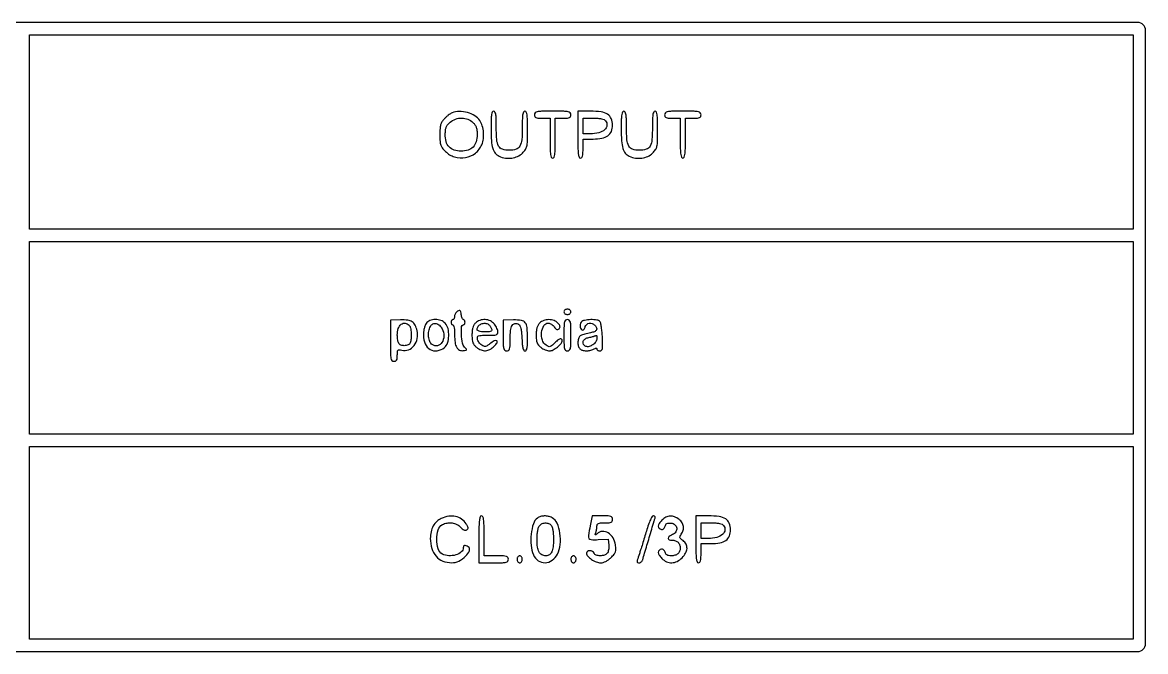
# Model space of a CAD drawing. Header units: millimetres. Extents: x 9982696 to 10277415, y 3207660 to 3335318.
# Drawn here: x 10019727.8 to 10019809.9, y 3333524 to 3333569.9 of the extents above; entities that cross this region are included whole.
import ezdxf

# ---------------------------------------------------------------- set-up
doc = ezdxf.new("R2010")
doc.units = ezdxf.units.MM
doc.header["$LTSCALE"] = 2

msp = doc.modelspace()

# ---------------------------------------------------------------- linework, layer by layer
for points in [[(10019533.689, 3333569.761, 0.198873), (10019533.525, 3333569.364, 0.000038), (10019533.523, 3333546.944, 0.000038), (10019533.525, 3333524.525, 0.198873), (10019533.689, 3333524.128, 0.198911), (10019534.091, 3333523.961, 0.000001), (10019671.731, 3333523.961, 0.000001), (10019809.371, 3333523.961, 0.198911), (10019809.773, 3333524.128, 0.198873), (10019809.937, 3333524.525, 0.000038), (10019809.939, 3333546.944, 0.000038), (10019809.937, 3333569.364, 0.198873), (10019809.773, 3333569.761, 0.198911), (10019809.371, 3333569.927, 0.000001), (10019671.731, 3333569.928, 0.000001), (10019534.091, 3333569.927, 0.198911)], [(10019759.229, 3333563.32, 0.04915), (10019759.109, 3333563.256, 0.018696), (10019758.956, 3333563.146, 0.018303), (10019758.798, 3333563.012, 0.021342), (10019758.658, 3333562.874, 0.045851), (10019758.491, 3333562.658, 0.074426), (10019758.398, 3333562.447, 0.053363), (10019758.353, 3333562.171, 0.013785), (10019758.34, 3333561.72, 0.013407), (10019758.353, 3333561.239, 0.066453), (10019758.403, 3333560.973, 0.085882), (10019758.516, 3333560.763, 0.030926), (10019758.741, 3333560.508, 0.123024), (10019759.419, 3333560.101, 0.119883), (10019760.216, 3333560.055, 0.12141), (10019760.937, 3333560.38, 0.12826), (10019761.407, 3333560.997, 0.065408), (10019761.524, 3333561.428, 0.054356), (10019761.536, 3333561.903, 0.054823), (10019761.446, 3333562.366, 0.069681), (10019761.261, 3333562.759, 0.109617), (10019760.896, 3333563.114, 0.071232), (10019760.355, 3333563.35, 0.069918), (10019759.758, 3333563.428, 0.095934)], [(10019760.757, 3333562.622, -0.045944), (10019760.909, 3333562.44, -0.066727), (10019761.003, 3333562.254, -0.0579), (10019761.053, 3333562.03, -0.02598), (10019761.069, 3333561.728, -0.071565), (10019760.993, 3333561.205, -0.122589), (10019760.772, 3333560.826, -0.124644), (10019760.402, 3333560.6, -0.075413), (10019759.891, 3333560.523, -0.078935), (10019759.383, 3333560.603, -0.126641), (10019759.015, 3333560.838, -0.12268), (10019758.799, 3333561.227, -0.071451), (10019758.734, 3333561.76, -0.02538), (10019758.756, 3333562.07, -0.06559), (10019758.812, 3333562.286, -0.075721), (10019758.917, 3333562.461, -0.043245), (10019759.09, 3333562.638, -0.093602), (10019759.484, 3333562.866, -0.086898), (10019759.945, 3333562.942, -0.08907), (10019760.395, 3333562.857, -0.105484)], [(10019762.084, 3333562.178, 0.014334), (10019762.11, 3333561.274, 0.056808), (10019762.204, 3333560.727, 0.098628), (10019762.385, 3333560.381, 0.116956), (10019762.675, 3333560.156, 0.069366), (10019763.128, 3333560.021, 0.071315), (10019763.597, 3333560.017, 0.07458), (10019764.029, 3333560.143, 0.08857), (10019764.378, 3333560.386, 0.045009), (10019764.596, 3333560.647, 0.098379), (10019764.7, 3333560.886, 0.04862), (10019764.741, 3333561.239, 0.004727), (10019764.749, 3333562.099, 0.004795), (10019764.742, 3333562.82, 0.030434), (10019764.713, 3333563.186, 0.071967), (10019764.656, 3333563.378, 0.293667), (10019764.558, 3333563.441, 0.270034), (10019764.463, 3333563.385, 0.086315), (10019764.405, 3333563.224, 0.036247), (10019764.374, 3333562.917, 0.006201), (10019764.366, 3333562.331, -0.016738), (10019764.332, 3333561.362, -0.107888), (10019764.196, 3333560.895, -0.193144), (10019763.916, 3333560.664, -0.077429), (10019763.416, 3333560.586, -0.077429), (10019762.917, 3333560.664, -0.193144), (10019762.637, 3333560.895, -0.107888), (10019762.5, 3333561.362, -0.016738), (10019762.466, 3333562.331, 0.006201), (10019762.458, 3333562.917, 0.036247), (10019762.428, 3333563.224, 0.086315), (10019762.37, 3333563.385, 0.270034), (10019762.274, 3333563.441, 0.28624), (10019762.177, 3333563.381, 0.076667), (10019762.12, 3333563.199, 0.032212), (10019762.091, 3333562.854, 0.005195)], [(10019765.256, 3333563.187, 0.102588), (10019765.284, 3333563.056, 0.188085), (10019765.359, 3333562.98, 0.090841), (10019765.513, 3333562.942, 0.013964), (10019765.827, 3333562.934), (10019766.398, 3333562.934), (10019766.398, 3333561.474, 0.004301), (10019766.405, 3333560.685, 0.028132), (10019766.434, 3333560.29, 0.065619), (10019766.49, 3333560.081, 0.303591), (10019766.589, 3333560.015, 0.303591), (10019766.688, 3333560.081, 0.065619), (10019766.743, 3333560.29, 0.028132), (10019766.772, 3333560.685, 0.004301), (10019766.779, 3333561.474), (10019766.779, 3333562.934), (10019767.35, 3333562.934, 0.013964), (10019767.665, 3333562.942, 0.090841), (10019767.818, 3333562.98, 0.188085), (10019767.894, 3333563.056, 0.102588), (10019767.921, 3333563.187, 0.193568), (10019767.865, 3333563.326, 0.15568), (10019767.723, 3333563.404, 0.043488), (10019767.409, 3333563.435, 0.003595), (10019766.589, 3333563.441, 0.003595), (10019765.768, 3333563.435, 0.043488), (10019765.455, 3333563.404, 0.15568), (10019765.312, 3333563.326, 0.193568)], [(10019768.429, 3333561.728, 0.003511), (10019768.435, 3333560.792, 0.024158), (10019768.464, 3333560.332, 0.054088), (10019768.519, 3333560.087, 0.32143), (10019768.619, 3333560.015, 0.211442), (10019768.71, 3333560.055, 0.118311), (10019768.769, 3333560.163, 0.054498), (10019768.801, 3333560.364, 0.01212), (10019768.81, 3333560.713), (10019768.81, 3333561.411), (10019769.554, 3333561.411, 0.045338), (10019770.195, 3333561.469, 0.110897), (10019770.629, 3333561.654, 0.141961), (10019770.879, 3333561.971, 0.096223), (10019770.967, 3333562.426, 0.097259), (10019770.874, 3333562.901, 0.155876), (10019770.61, 3333563.216, 0.108061), (10019770.132, 3333563.39, 0.033482), (10019769.363, 3333563.441), (10019768.429, 3333563.441)], [(10019770.454, 3333562.749, -0.197025), (10019770.56, 3333562.412, -0.195514), (10019770.399, 3333562.097, -0.117555), (10019769.963, 3333561.87, -0.060457), (10019769.349, 3333561.793), (10019768.81, 3333561.792), (10019768.81, 3333562.363), (10019768.81, 3333562.934), (10019769.555, 3333562.934, -0.016354), (10019769.893, 3333562.923, -0.034212), (10019770.153, 3333562.888, -0.044785), (10019770.343, 3333562.831, -0.124855)], [(10019771.601, 3333562.178, 0.014334), (10019771.627, 3333561.274, 0.056808), (10019771.722, 3333560.727, 0.098628), (10019771.902, 3333560.381, 0.116956), (10019772.192, 3333560.156, 0.069366), (10019772.646, 3333560.021, 0.071315), (10019773.114, 3333560.017, 0.07458), (10019773.547, 3333560.143, 0.08857), (10019773.895, 3333560.386, 0.045009), (10019774.114, 3333560.647, 0.098379), (10019774.217, 3333560.886, 0.04862), (10019774.258, 3333561.239, 0.004727), (10019774.266, 3333562.099, 0.004795), (10019774.259, 3333562.82, 0.030434), (10019774.23, 3333563.186, 0.071967), (10019774.174, 3333563.378, 0.293667), (10019774.076, 3333563.441, 0.270034), (10019773.98, 3333563.385, 0.086315), (10019773.922, 3333563.224, 0.036247), (10019773.892, 3333562.917, 0.006201), (10019773.884, 3333562.331, -0.016738), (10019773.85, 3333561.362, -0.107888), (10019773.713, 3333560.895, -0.193144), (10019773.434, 3333560.664, -0.077429), (10019772.934, 3333560.586, -0.077429), (10019772.434, 3333560.664, -0.193144), (10019772.154, 3333560.895, -0.107888), (10019772.018, 3333561.362, -0.016738), (10019771.984, 3333562.331, 0.006201), (10019771.976, 3333562.917, 0.036247), (10019771.945, 3333563.224, 0.086315), (10019771.887, 3333563.385, 0.270034), (10019771.792, 3333563.441, 0.28624), (10019771.695, 3333563.381, 0.076667), (10019771.638, 3333563.199, 0.032212), (10019771.608, 3333562.854, 0.005195)], [(10019774.774, 3333563.187, 0.102588), (10019774.801, 3333563.056, 0.188085), (10019774.877, 3333562.98, 0.090841), (10019775.03, 3333562.942, 0.013964), (10019775.345, 3333562.934), (10019775.916, 3333562.934), (10019775.916, 3333561.474, 0.004301), (10019775.923, 3333560.685, 0.028132), (10019775.952, 3333560.29, 0.065619), (10019776.008, 3333560.081, 0.303591), (10019776.106, 3333560.015, 0.303591), (10019776.205, 3333560.081, 0.065619), (10019776.261, 3333560.29, 0.028132), (10019776.29, 3333560.685, 0.004301), (10019776.297, 3333561.474), (10019776.297, 3333562.934), (10019776.868, 3333562.934, 0.013964), (10019777.182, 3333562.942, 0.090841), (10019777.336, 3333562.98, 0.188085), (10019777.412, 3333563.056, 0.102588), (10019777.439, 3333563.187, 0.193568), (10019777.383, 3333563.326, 0.15568), (10019777.24, 3333563.404, 0.043488), (10019776.927, 3333563.435, 0.003595), (10019776.106, 3333563.441, 0.003595), (10019775.286, 3333563.435, 0.043488), (10019774.972, 3333563.404, 0.15568), (10019774.83, 3333563.326, 0.193568)], [(10019759.641, 3333548.834, 0.074546), (10019759.556, 3333548.767, 0.055529), (10019759.484, 3333548.672, 0.055881), (10019759.435, 3333548.565, 0.07861), (10019759.419, 3333548.461, -0.049301), (10019759.41, 3333548.366, -0.069297), (10019759.382, 3333548.286, -0.089471), (10019759.341, 3333548.232, -0.187159), (10019759.292, 3333548.213, 0.148195), (10019759.244, 3333548.199, 0.098894), (10019759.202, 3333548.157, 0.082425), (10019759.175, 3333548.096, 0.064853), (10019759.165, 3333548.023, 0.064853), (10019759.175, 3333547.95, 0.082425), (10019759.202, 3333547.888, 0.098894), (10019759.244, 3333547.847, 0.148195), (10019759.292, 3333547.833, -0.337146), (10019759.342, 3333547.795, -0.024906), (10019759.382, 3333547.617, -0.026529), (10019759.41, 3333547.379, -0.016099), (10019759.419, 3333547.095, 0.031669), (10019759.454, 3333546.539, 0.094828), (10019759.572, 3333546.178, 0.158076), (10019759.773, 3333545.99, 0.146726), (10019760.053, 3333545.949, 0.014067), (10019760.236, 3333545.981, 0.266094), (10019760.278, 3333546.018, 0.271435), (10019760.267, 3333546.072, 0.014528), (10019760.141, 3333546.206, -0.156719), (10019759.991, 3333546.496, -0.028149), (10019759.923, 3333547.108, -0.02471), (10019759.921, 3333547.706, -0.401012), (10019760.053, 3333547.833, 0.148195), (10019760.102, 3333547.847, 0.098894), (10019760.143, 3333547.888, 0.082425), (10019760.171, 3333547.95, 0.064853), (10019760.18, 3333548.023, 0.060556), (10019760.172, 3333548.096, 0.07923), (10019760.145, 3333548.157, 0.097254), (10019760.107, 3333548.199, 0.157486), (10019760.062, 3333548.213, -0.243326), (10019760.013, 3333548.238, -0.053523), (10019759.966, 3333548.323, -0.044256), (10019759.927, 3333548.443, -0.029765), (10019759.903, 3333548.586, 0.019594), (10019759.873, 3333548.787, 0.15855), (10019759.83, 3333548.867, 0.267107), (10019759.76, 3333548.884, 0.056904)], [(10019767.414, 3333548.784, 0.130775), (10019767.433, 3333548.711, 0.10214), (10019767.488, 3333548.649, 0.08892), (10019767.57, 3333548.608, 0.072314), (10019767.667, 3333548.594, 0.072314), (10019767.765, 3333548.608, 0.08892), (10019767.847, 3333548.649, 0.10214), (10019767.902, 3333548.711, 0.130775), (10019767.921, 3333548.784, 0.130775), (10019767.902, 3333548.857, 0.10214), (10019767.847, 3333548.919, 0.08892), (10019767.765, 3333548.96, 0.072314), (10019767.667, 3333548.975, 0.072314), (10019767.57, 3333548.96, 0.08892), (10019767.488, 3333548.919, 0.10214), (10019767.433, 3333548.857, 0.130775)], [(10019754.724, 3333546.677, 0.003025), (10019754.729, 3333545.738, 0.038648), (10019754.761, 3333545.388, 0.143805), (10019754.838, 3333545.229, 0.211282), (10019754.977, 3333545.168, 0.08801), (10019755.105, 3333545.19, 0.177544), (10019755.182, 3333545.255, 0.107342), (10019755.221, 3333545.381, 0.022274), (10019755.231, 3333545.614, -0.015243), (10019755.239, 3333545.884, -0.169164), (10019755.28, 3333545.981, -0.24275), (10019755.365, 3333546.014, -0.033224), (10019755.558, 3333545.979, 0.157483), (10019756.042, 3333546.011, 0.132422), (10019756.455, 3333546.32, 0.117375), (10019756.69, 3333546.83, 0.108327), (10019756.679, 3333547.407, 0.056096), (10019756.533, 3333547.812, 0.134657), (10019756.324, 3333548.049, 0.114092), (10019755.998, 3333548.168, 0.034314), (10019755.468, 3333548.196), (10019754.724, 3333548.186)], [(10019757.332, 3333547.931, 0.069208), (10019757.256, 3333547.782, 0.027605), (10019757.193, 3333547.561, 0.02658), (10019757.149, 3333547.31, 0.029492), (10019757.135, 3333547.065, 0.10657), (10019757.268, 3333546.445, 0.1564), (10019757.64, 3333546.035, 0.172042), (10019758.151, 3333545.939, 0.131935), (10019758.675, 3333546.172, 0.14708), (10019758.902, 3333546.505, 0.068462), (10019758.991, 3333547.025, 0.067409), (10019758.936, 3333547.562, 0.125381), (10019758.733, 3333547.946, 0.124051), (10019758.421, 3333548.154, 0.088278), (10019758.006, 3333548.224, 0.091274), (10019757.604, 3333548.145, 0.147315)], [(10019760.942, 3333547.959, 0.065724), (10019760.824, 3333547.805, 0.060528), (10019760.745, 3333547.622, 0.047963), (10019760.702, 3333547.388, 0.022344), (10019760.688, 3333547.08, 0.02011), (10019760.702, 3333546.738, 0.070008), (10019760.75, 3333546.522, 0.089449), (10019760.849, 3333546.357, 0.046892), (10019761.022, 3333546.192, 0.070259), (10019761.357, 3333545.998, 0.111823), (10019761.682, 3333545.944, 0.111813), (10019761.999, 3333546.036, 0.070239), (10019762.308, 3333546.269, 0.04721), (10019762.524, 3333546.53, 0.436502), (10019762.495, 3333546.658, 0.266157), (10019762.318, 3333546.658, 0.036821), (10019762.002, 3333546.445, -0.021689), (10019761.803, 3333546.302, -0.108057), (10019761.676, 3333546.253, -0.139112), (10019761.556, 3333546.269, -0.045032), (10019761.398, 3333546.354, -0.055261), (10019761.293, 3333546.441, -0.041314), (10019761.198, 3333546.557, -0.042184), (10019761.126, 3333546.684, -0.071106), (10019761.092, 3333546.8, -0.104606), (10019761.101, 3333546.949, -0.241233), (10019761.174, 3333547.03, -0.082087), (10019761.353, 3333547.065, -0.006994), (10019761.821, 3333547.071, 0.008733), (10019762.255, 3333547.079, 0.065896), (10019762.456, 3333547.113, 0.172102), (10019762.554, 3333547.185, 0.148817), (10019762.591, 3333547.308, 0.078685), (10019762.573, 3333547.422, 0.029388), (10019762.514, 3333547.573, 0.028242), (10019762.429, 3333547.734, 0.030501), (10019762.328, 3333547.879, 0.112063), (10019762.034, 3333548.118, 0.100298), (10019761.653, 3333548.218, 0.100173), (10019761.263, 3333548.162, 0.111476)], [(10019762.972, 3333547.053, 0.004593), (10019762.978, 3333546.371, 0.050964), (10019763.011, 3333546.101, 0.169746), (10019763.088, 3333545.977, 0.170672), (10019763.226, 3333545.929, 0.140474), (10019763.362, 3333545.968, 0.184439), (10019763.439, 3333546.07, 0.064066), (10019763.473, 3333546.287, 0.006771), (10019763.48, 3333546.802, -0.027423), (10019763.514, 3333547.425, -0.102724), (10019763.634, 3333547.796, -0.231243), (10019763.833, 3333547.931, -0.177741), (10019764.093, 3333547.875, -0.134651), (10019764.196, 3333547.763, -0.059981), (10019764.267, 3333547.573, -0.037252), (10019764.313, 3333547.283, -0.011202), (10019764.342, 3333546.836, 0.009151), (10019764.369, 3333546.385, 0.040645), (10019764.411, 3333546.123, 0.08391), (10019764.473, 3333545.979, 0.25421), (10019764.564, 3333545.929, 0.252923), (10019764.654, 3333545.978, 0.094439), (10019764.71, 3333546.115, 0.04226), (10019764.741, 3333546.37, 0.008577), (10019764.749, 3333546.826, 0.017912), (10019764.72, 3333547.638, 0.143228), (10019764.59, 3333547.986, 0.198731), (10019764.315, 3333548.15, 0.039919), (10019763.733, 3333548.188), (10019762.972, 3333548.177)], [(10019765.637, 3333547.959, 0.065724), (10019765.519, 3333547.805, 0.060528), (10019765.441, 3333547.622, 0.047963), (10019765.397, 3333547.388, 0.022344), (10019765.383, 3333547.08, 0.02011), (10019765.397, 3333546.738, 0.070008), (10019765.445, 3333546.522, 0.089449), (10019765.544, 3333546.357, 0.046892), (10019765.718, 3333546.192, 0.03844), (10019765.868, 3333546.091, 0.030776), (10019766.044, 3333546.006, 0.031716), (10019766.217, 3333545.948, 0.065831), (10019766.358, 3333545.929, 0.127431), (10019766.616, 3333545.996, 0.04401), (10019766.937, 3333546.213, 0.042985), (10019767.209, 3333546.476, 0.180948), (10019767.287, 3333546.685, 0.236955), (10019767.237, 3333546.783, 0.247639), (10019767.13, 3333546.8, 0.088102), (10019766.951, 3333546.701, 0.025759), (10019766.716, 3333546.489, -0.01794), (10019766.515, 3333546.302, -0.120841), (10019766.394, 3333546.24, -0.16442), (10019766.278, 3333546.251, -0.041116), (10019766.107, 3333546.344, -0.17779), (10019765.835, 3333546.713, -0.096089), (10019765.783, 3333547.281, -0.109516), (10019765.946, 3333547.776, -0.264595), (10019766.269, 3333547.959, -0.093919), (10019766.376, 3333547.939, -0.048605), (10019766.498, 3333547.877, -0.045958), (10019766.614, 3333547.786, -0.051856), (10019766.707, 3333547.679, 0.028025), (10019766.812, 3333547.546, 0.122952), (10019766.894, 3333547.49, 0.196723), (10019766.971, 3333547.492, 0.091956), (10019767.054, 3333547.549, 0.090475), (10019767.114, 3333547.636, 0.15703), (10019767.124, 3333547.722, 0.105818), (10019767.081, 3333547.822, 0.028835), (10019766.972, 3333547.956, 0.122549), (10019766.692, 3333548.145, 0.08652), (10019766.316, 3333548.211, 0.085147), (10019765.935, 3333548.147, 0.112439)], [(10019767.414, 3333547.071, 0.004487), (10019767.42, 3333546.377, 0.050222), (10019767.452, 3333546.104, 0.168559), (10019767.53, 3333545.978, 0.17273), (10019767.667, 3333545.929, 0.17273), (10019767.805, 3333545.978, 0.168559), (10019767.882, 3333546.104, 0.050222), (10019767.915, 3333546.377, 0.004487), (10019767.921, 3333547.071, 0.004487), (10019767.915, 3333547.765, 0.050222), (10019767.882, 3333548.039, 0.168559), (10019767.805, 3333548.164, 0.17273), (10019767.667, 3333548.213, 0.17273), (10019767.53, 3333548.164, 0.168559), (10019767.452, 3333548.039, 0.050222), (10019767.42, 3333547.765, 0.004487)], [(10019768.684, 3333548.025, 0.120295), (10019768.604, 3333547.86, 0.099875), (10019768.601, 3333547.664, 0.12137), (10019768.671, 3333547.51, 0.229755), (10019768.791, 3333547.452, 0.177388), (10019768.84, 3333547.47, 0.061393), (10019768.892, 3333547.526, 0.05167), (10019768.939, 3333547.609, 0.040275), (10019768.973, 3333547.706, -0.156788), (10019769.077, 3333547.869, -0.138056), (10019769.262, 3333547.951, -0.122623), (10019769.48, 3333547.929, -0.11083), (10019769.672, 3333547.807, -0.090674), (10019769.803, 3333547.618, -0.242145), (10019769.795, 3333547.459, -0.171579), (10019769.648, 3333547.334, -0.046511), (10019769.349, 3333547.251, 0.013292), (10019769.15, 3333547.209, 0.012017), (10019768.948, 3333547.156, 0.012136), (10019768.768, 3333547.1, 0.03708), (10019768.651, 3333547.05, 0.17695), (10019768.501, 3333546.887, 0.0806), (10019768.434, 3333546.602, 0.077688), (10019768.459, 3333546.299, 0.137659), (10019768.581, 3333546.081, 0.127405), (10019768.763, 3333545.975, 0.064479), (10019769.027, 3333545.935, 0.059891), (10019769.317, 3333545.963, 0.068374), (10019769.579, 3333546.06, -0.024465), (10019769.692, 3333546.114, -0.098707), (10019769.765, 3333546.128, -0.223915), (10019769.807, 3333546.109, -0.174147), (10019769.825, 3333546.06, 0.165298), (10019769.842, 3333546.01, 0.095381), (10019769.89, 3333545.968, 0.076451), (10019769.962, 3333545.939, 0.057216), (10019770.047, 3333545.929, 0.197021), (10019770.161, 3333545.975, 0.154623), (10019770.224, 3333546.095, 0.050239), (10019770.244, 3333546.345, 0.005749), (10019770.226, 3333546.912, 0.011678), (10019770.2, 3333547.301, 0.015294), (10019770.157, 3333547.654, 0.01282), (10019770.106, 3333547.943, 0.122952), (10019770.052, 3333548.055, 0.185694), (10019769.824, 3333548.183, 0.041642), (10019769.371, 3333548.211, 0.0419), (10019768.917, 3333548.162, 0.173862)], [(10019756.094, 3333547.807, -0.152596), (10019756.195, 3333547.615, -0.030439), (10019756.241, 3333547.227, -0.033005), (10019756.238, 3333546.816, -0.073232), (10019756.169, 3333546.511, -0.122927), (10019756.114, 3333546.431, -0.069839), (10019756.014, 3333546.366, -0.06032), (10019755.885, 3333546.324, -0.04885), (10019755.739, 3333546.31, -0.088295), (10019755.496, 3333546.353, -0.161812), (10019755.34, 3333546.477, -0.112807), (10019755.256, 3333546.707, -0.03189), (10019755.231, 3333547.09, -0.075797), (10019755.303, 3333547.559, -0.144667), (10019755.513, 3333547.873, -0.211478), (10019755.8, 3333547.954, -0.162732)], [(10019758.507, 3333547.543, -0.110591), (10019758.628, 3333547.016, -0.141153), (10019758.493, 3333546.538, -0.202297), (10019758.171, 3333546.31, -0.209919), (10019757.789, 3333546.386, -0.142725), (10019757.608, 3333546.612, -0.072572), (10019757.518, 3333546.968, -0.067353), (10019757.53, 3333547.368, -0.081512), (10019757.651, 3333547.722, -0.15486), (10019757.831, 3333547.897, -0.169398), (10019758.072, 3333547.928, -0.137405), (10019758.319, 3333547.8, -0.093389)], [(10019761.903, 3333547.862, -0.062485), (10019761.961, 3333547.811, -0.02892), (10019762.023, 3333547.731, -0.028095), (10019762.079, 3333547.639, -0.034842), (10019762.121, 3333547.547, -0.113427), (10019762.136, 3333547.432, -0.266876), (10019762.087, 3333547.365, -0.096645), (10019761.952, 3333547.332, -0.010977), (10019761.636, 3333547.325, -0.018723), (10019761.384, 3333547.334, -0.052103), (10019761.209, 3333547.366, -0.08899), (10019761.105, 3333547.418, -0.237487), (10019761.069, 3333547.49, -0.163521), (10019761.148, 3333547.727, -0.126297), (10019761.363, 3333547.898, -0.119283), (10019761.645, 3333547.95, -0.137213)], [(10019769.825, 3333546.82, -0.163242), (10019769.749, 3333546.596, -0.078698), (10019769.528, 3333546.382, -0.078937), (10019769.252, 3333546.249, -0.166696), (10019769.018, 3333546.257, -0.157212), (10019768.847, 3333546.394, -0.202607), (10019768.811, 3333546.59, -0.169947), (10019768.929, 3333546.779, -0.115866), (10019769.159, 3333546.89, 0.003509), (10019769.301, 3333546.922, 0.00363), (10019769.442, 3333546.956, 0.003504), (10019769.564, 3333546.988, 0.015583), (10019769.634, 3333547.009, -0.000365), (10019769.685, 3333547.026, -0.000436), (10019769.733, 3333547.042, -0.000376), (10019769.774, 3333547.055, -0.002847), (10019769.793, 3333547.061, -0.44555), (10019769.806, 3333547.054, -0.017282), (10019769.815, 3333546.995, -0.020851), (10019769.822, 3333546.916, -0.011894)], [(10019758.444, 3333533.688, 0.088841), (10019758.112, 3333533.467, 0.076309), (10019757.857, 3333533.134, 0.069652), (10019757.697, 3333532.711, 0.055885), (10019757.642, 3333532.226, 0.072168), (10019757.749, 3333531.49, 0.108593), (10019758.062, 3333530.924, 0.117767), (10019758.56, 3333530.572, 0.095549), (10019759.205, 3333530.447, 0.117503), (10019759.718, 3333530.57, 0.073808), (10019760.224, 3333530.927, 0.102186), (10019760.501, 3333531.329, 0.366981), (10019760.416, 3333531.604, 0.035146), (10019760.252, 3333531.692, 0.146806), (10019760.142, 3333531.707, 0.25288), (10019760.077, 3333531.657, 0.105709), (10019760.053, 3333531.546, -0.223201), (10019759.909, 3333531.237, -0.100023), (10019759.505, 3333531.02, -0.08585), (10019758.987, 3333530.957, -0.111068), (10019758.527, 3333531.084, -0.198029), (10019758.213, 3333531.465, -0.074633), (10019758.109, 3333532.161, -0.074618), (10019758.214, 3333532.857, -0.197744), (10019758.528, 3333533.238, -0.082058), (10019758.865, 3333533.352, -0.075133), (10019759.232, 3333533.357, -0.077148), (10019759.575, 3333533.255, -0.095119), (10019759.844, 3333533.057, 0.031653), (10019759.981, 3333532.927, 0.07121), (10019760.102, 3333532.852, 0.102505), (10019760.209, 3333532.83, 0.140269), (10019760.304, 3333532.856, 0.094286), (10019760.381, 3333532.927, 0.18781), (10019760.403, 3333533.006, 0.101857), (10019760.369, 3333533.115, 0.018156), (10019760.259, 3333533.297, 0.096554), (10019759.926, 3333533.639, 0.09878), (10019759.493, 3333533.826, 0.08997), (10019758.986, 3333533.843, 0.065902)], [(10019761.196, 3333532.16), (10019761.196, 3333530.447), (10019762.274, 3333530.447, 0.004884), (10019762.926, 3333530.454, 0.052938), (10019763.186, 3333530.486, 0.1727), (10019763.306, 3333530.564, 0.165398), (10019763.353, 3333530.701, 0.142406), (10019763.313, 3333530.837, 0.183695), (10019763.21, 3333530.914, 0.063075), (10019762.989, 3333530.948, 0.006583), (10019762.465, 3333530.955), (10019761.576, 3333530.955), (10019761.576, 3333532.414, 0.004301), (10019761.569, 3333533.204, 0.028132), (10019761.54, 3333533.599, 0.065619), (10019761.485, 3333533.808, 0.303591), (10019761.386, 3333533.874, 0.32143), (10019761.285, 3333533.801, 0.054088), (10019761.231, 3333533.556, 0.024158), (10019761.202, 3333533.097, 0.003511)], [(10019765.477, 3333533.715, 0.1539), (10019765.179, 3333533.294, 0.05069), (10019765.02, 3333532.544, 0.049571), (10019765.012, 3333531.714, 0.076546), (10019765.185, 3333531.019, 0.144164), (10019765.528, 3333530.595, 0.161125), (10019766.031, 3333530.449, 0.148964), (10019766.553, 3333530.629, 0.12009), (10019766.938, 3333531.083, 0.091591), (10019767.139, 3333531.777, 0.061646), (10019767.119, 3333532.605, 0.065027), (10019766.91, 3333533.338, 0.169742), (10019766.544, 3333533.736, 0.067083), (10019766.275, 3333533.837, 0.060978), (10019765.979, 3333533.867, 0.063966), (10019765.699, 3333533.826, 0.093726)], [(10019766.521, 3333533.121, -0.071628), (10019766.572, 3333532.981, -0.01735), (10019766.614, 3333532.737, -0.017446), (10019766.643, 3333532.452, -0.016553), (10019766.652, 3333532.16, -0.026425), (10019766.623, 3333531.599, -0.082479), (10019766.522, 3333531.236, -0.138948), (10019766.346, 3333531.031, -0.146969), (10019766.092, 3333530.955, -0.123242), (10019765.796, 3333531.029, -0.148236), (10019765.594, 3333531.231, -0.093541), (10019765.48, 3333531.593, -0.02965), (10019765.447, 3333532.16, -0.017277), (10019765.458, 3333532.498, -0.026022), (10019765.494, 3333532.79, -0.029405), (10019765.548, 3333533.021, -0.100834), (10019765.621, 3333533.156, -0.122666), (10019765.831, 3333533.31, -0.107761), (10019766.099, 3333533.358, -0.113429), (10019766.352, 3333533.289, -0.148088)], [(10019769.335, 3333533.154, 0.007647), (10019769.201, 3333532.434, 0.173985), (10019769.238, 3333532.23, 0.258634), (10019769.392, 3333532.137, 0.017725), (10019769.92, 3333532.136), (10019770.65, 3333532.16), (10019770.69, 3333531.74, -0.035521), (10019770.694, 3333531.565, -0.033843), (10019770.674, 3333531.389, -0.03571), (10019770.635, 3333531.236, -0.092336), (10019770.579, 3333531.137, -0.15056), (10019770.374, 3333531.002, -0.07236), (10019770.058, 3333530.959, -0.076392), (10019769.762, 3333531.007, -0.226456), (10019769.617, 3333531.145, 0.176614), (10019769.501, 3333531.279, 0.122736), (10019769.305, 3333531.331, 0.148224), (10019769.133, 3333531.282, 0.255029), (10019769.063, 3333531.154, 0.189623), (10019769.15, 3333530.935, 0.056304), (10019769.429, 3333530.695, 0.054864), (10019769.781, 3333530.509, 0.094528), (10019770.105, 3333530.447, 0.065567), (10019770.292, 3333530.472, 0.052253), (10019770.482, 3333530.545, 0.046239), (10019770.674, 3333530.666, 0.032476), (10019770.866, 3333530.834, 0.02533), (10019771.077, 3333531.068, 0.088561), (10019771.176, 3333531.245, 0.089794), (10019771.206, 3333531.444, 0.026479), (10019771.181, 3333531.753, 0.099891), (10019771.003, 3333532.27, 0.123938), (10019770.646, 3333532.632, 0.152435), (10019770.218, 3333532.738, 0.173948), (10019769.831, 3333532.573, -0.011408), (10019769.738, 3333532.49, -0.363839), (10019769.709, 3333532.49, -0.303492), (10019769.701, 3333532.52, -0.009588), (10019769.743, 3333532.647, 0.026285), (10019769.774, 3333532.753, 0.015902), (10019769.801, 3333532.882, 0.015913), (10019769.819, 3333533.013, 0.026819), (10019769.825, 3333533.123, -0.113128), (10019769.853, 3333533.247, -0.18126), (10019769.931, 3333533.321, -0.086675), (10019770.086, 3333533.357, -0.014278), (10019770.396, 3333533.366, 0.013964), (10019770.71, 3333533.375, 0.090841), (10019770.864, 3333533.412, 0.188085), (10019770.94, 3333533.488, 0.102588), (10019770.967, 3333533.62, 0.124264), (10019770.933, 3333533.754, 0.189076), (10019770.842, 3333533.831, 0.073542), (10019770.652, 3333533.866, 0.00879), (10019770.223, 3333533.874), (10019769.479, 3333533.874)], [(10019773.443, 3333532.763, -0.001175), (10019773.302, 3333532.297, -0.001054), (10019773.155, 3333531.814, -0.001056), (10019773.02, 3333531.381, -0.003312), (10019772.927, 3333531.091, 0.002131), (10019772.777, 3333530.625, 0.076271), (10019772.759, 3333530.513, 0.345554), (10019772.799, 3333530.463, 0.060903), (10019772.925, 3333530.447, 0.11073), (10019773, 3333530.464, 0.073736), (10019773.072, 3333530.513, 0.068578), (10019773.133, 3333530.584, 0.070725), (10019773.171, 3333530.669, -0.002473), (10019773.312, 3333531.153, -0.000254), (10019773.651, 3333532.292, -0.000116), (10019774.011, 3333533.5, -0.00712), (10019774.079, 3333533.715, 0.109967), (10019774.085, 3333533.775, 0.139201), (10019774.064, 3333533.827, 0.131804), (10019774.017, 3333533.861, 0.093785), (10019773.953, 3333533.874, 0.263366), (10019773.858, 3333533.82, 0.027544), (10019773.734, 3333533.586, 0.024726), (10019773.596, 3333533.24, 0.010428)], [(10019774.568, 3333533.553, 0.048396), (10019774.373, 3333533.315, 0.140506), (10019774.308, 3333533.115, 0.225394), (10019774.372, 3333532.969, 0.132254), (10019774.546, 3333532.884, 0.12905), (10019774.628, 3333532.889, 0.099095), (10019774.705, 3333532.934, 0.084773), (10019774.77, 3333533.012, 0.065081), (10019774.811, 3333533.115, -0.067268), (10019774.865, 3333533.245, -0.140229), (10019774.942, 3333533.32, -0.114435), (10019775.059, 3333533.351, -0.036863), (10019775.24, 3333533.344, -0.142934), (10019775.525, 3333533.224, -0.191718), (10019775.66, 3333532.982, -0.185838), (10019775.594, 3333532.707, -0.135687), (10019775.351, 3333532.504, 0.048796), (10019775.115, 3333532.367, 0.221193), (10019775.039, 3333532.231, 0.345359), (10019775.105, 3333532.131, 0.079705), (10019775.32, 3333532.097, -0.081113), (10019775.564, 3333532.057, -0.110425), (10019775.754, 3333531.942, -0.113411), (10019775.874, 3333531.76, -0.08909), (10019775.916, 3333531.526, -0.091913), (10019775.871, 3333531.283, -0.125562), (10019775.743, 3333531.102, -0.112498), (10019775.531, 3333530.992, -0.064196), (10019775.244, 3333530.955, -0.041546), (10019775.07, 3333530.969, -0.093362), (10019774.946, 3333531.015, -0.113365), (10019774.862, 3333531.096, -0.081437), (10019774.809, 3333531.215, 0.069081), (10019774.768, 3333531.313, 0.084738), (10019774.704, 3333531.389, 0.097058), (10019774.627, 3333531.432, 0.127087), (10019774.546, 3333531.437, 0.132254), (10019774.372, 3333531.352, 0.225394), (10019774.308, 3333531.206, 0.140506), (10019774.373, 3333531.006, 0.048396), (10019774.568, 3333530.768, 0.088391), (10019774.919, 3333530.524, 0.117151), (10019775.299, 3333530.447, 0.112218), (10019775.685, 3333530.548, 0.076314), (10019776.053, 3333530.818, 0.065367), (10019776.312, 3333531.156, 0.117836), (10019776.412, 3333531.489, 0.136985), (10019776.344, 3333531.797, 0.104087), (10019776.121, 3333532.063, -0.022666), (10019775.956, 3333532.205, -0.139376), (10019775.899, 3333532.301, -0.180805), (10019775.909, 3333532.399, -0.043922), (10019775.994, 3333532.54, 0.0851), (10019776.134, 3333532.82, 0.110253), (10019776.154, 3333533.105, 0.10876), (10019776.051, 3333533.375, 0.081051), (10019775.835, 3333533.611, 0.069674), (10019775.504, 3333533.803, 0.108901), (10019775.18, 3333533.859, 0.111029), (10019774.868, 3333533.774, 0.074505)], [(10019777.058, 3333532.16, 0.003511), (10019777.065, 3333531.224, 0.024158), (10019777.093, 3333530.765, 0.054088), (10019777.148, 3333530.519, 0.32143), (10019777.248, 3333530.447, 0.211442), (10019777.339, 3333530.487, 0.118311), (10019777.398, 3333530.595, 0.054498), (10019777.43, 3333530.797, 0.01212), (10019777.439, 3333531.145), (10019777.439, 3333531.843), (10019778.183, 3333531.843, 0.045338), (10019778.824, 3333531.901, 0.110897), (10019779.258, 3333532.086, 0.141961), (10019779.508, 3333532.404, 0.096223), (10019779.596, 3333532.858, 0.097259), (10019779.503, 3333533.334, 0.155876), (10019779.24, 3333533.648, 0.108061), (10019778.761, 3333533.822, 0.033482), (10019777.993, 3333533.874), (10019777.058, 3333533.874)], [(10019779.083, 3333533.182, -0.197025), (10019779.189, 3333532.845, -0.195514), (10019779.028, 3333532.529, -0.117555), (10019778.592, 3333532.302, -0.060457), (10019777.978, 3333532.226), (10019777.439, 3333532.224), (10019777.439, 3333532.795), (10019777.439, 3333533.366), (10019778.185, 3333533.366, -0.016354), (10019778.522, 3333533.355, -0.034212), (10019778.782, 3333533.32, -0.044785), (10019778.972, 3333533.263, -0.124855)], [(10019763.987, 3333530.701, 0.072314), (10019764.002, 3333530.603, 0.08892), (10019764.043, 3333530.521, 0.10214), (10019764.105, 3333530.467, 0.130775), (10019764.178, 3333530.447, 0.130775), (10019764.251, 3333530.467, 0.10214), (10019764.313, 3333530.521, 0.08892), (10019764.354, 3333530.603, 0.072314), (10019764.368, 3333530.701, 0.072314), (10019764.354, 3333530.799, 0.08892), (10019764.313, 3333530.881, 0.10214), (10019764.251, 3333530.935, 0.130775), (10019764.178, 3333530.955, 0.130775), (10019764.105, 3333530.935, 0.10214), (10019764.043, 3333530.881, 0.08892), (10019764.002, 3333530.799, 0.072314)], [(10019767.921, 3333530.701, 0.072314), (10019767.935, 3333530.603, 0.08892), (10019767.977, 3333530.521, 0.10214), (10019768.039, 3333530.467, 0.130775), (10019768.112, 3333530.447, 0.130775), (10019768.185, 3333530.467, 0.10214), (10019768.246, 3333530.521, 0.08892), (10019768.288, 3333530.603, 0.072314), (10019768.302, 3333530.701, 0.072314), (10019768.288, 3333530.799, 0.08892), (10019768.246, 3333530.881, 0.10214), (10019768.185, 3333530.935, 0.130775), (10019768.112, 3333530.955, 0.130775), (10019768.039, 3333530.935, 0.10214), (10019767.977, 3333530.881, 0.08892), (10019767.935, 3333530.799, 0.072314)]]:
    msp.add_lwpolyline(points, format="xyb", close=True)
for points in [[(10019809.037, 3333561.918), (10019809.037, 3333554.812), (10019768.683, 3333554.812), (10019728.328, 3333554.812), (10019728.328, 3333561.918), (10019728.328, 3333569.025), (10019768.683, 3333569.025), (10019809.037, 3333569.025)], [(10019809.037, 3333546.881), (10019809.037, 3333539.838), (10019768.683, 3333539.838), (10019728.328, 3333539.838), (10019728.328, 3333546.881), (10019728.328, 3333553.924), (10019768.683, 3333553.924), (10019809.037, 3333553.924)], [(10019809.037, 3333531.907), (10019809.037, 3333524.864), (10019768.683, 3333524.864), (10019728.328, 3333524.864), (10019728.328, 3333531.907), (10019728.328, 3333538.95), (10019768.683, 3333538.95), (10019809.037, 3333538.95)]]:
    msp.add_lwpolyline(points, close=True)

doc.saveas('drawing.dxf')
